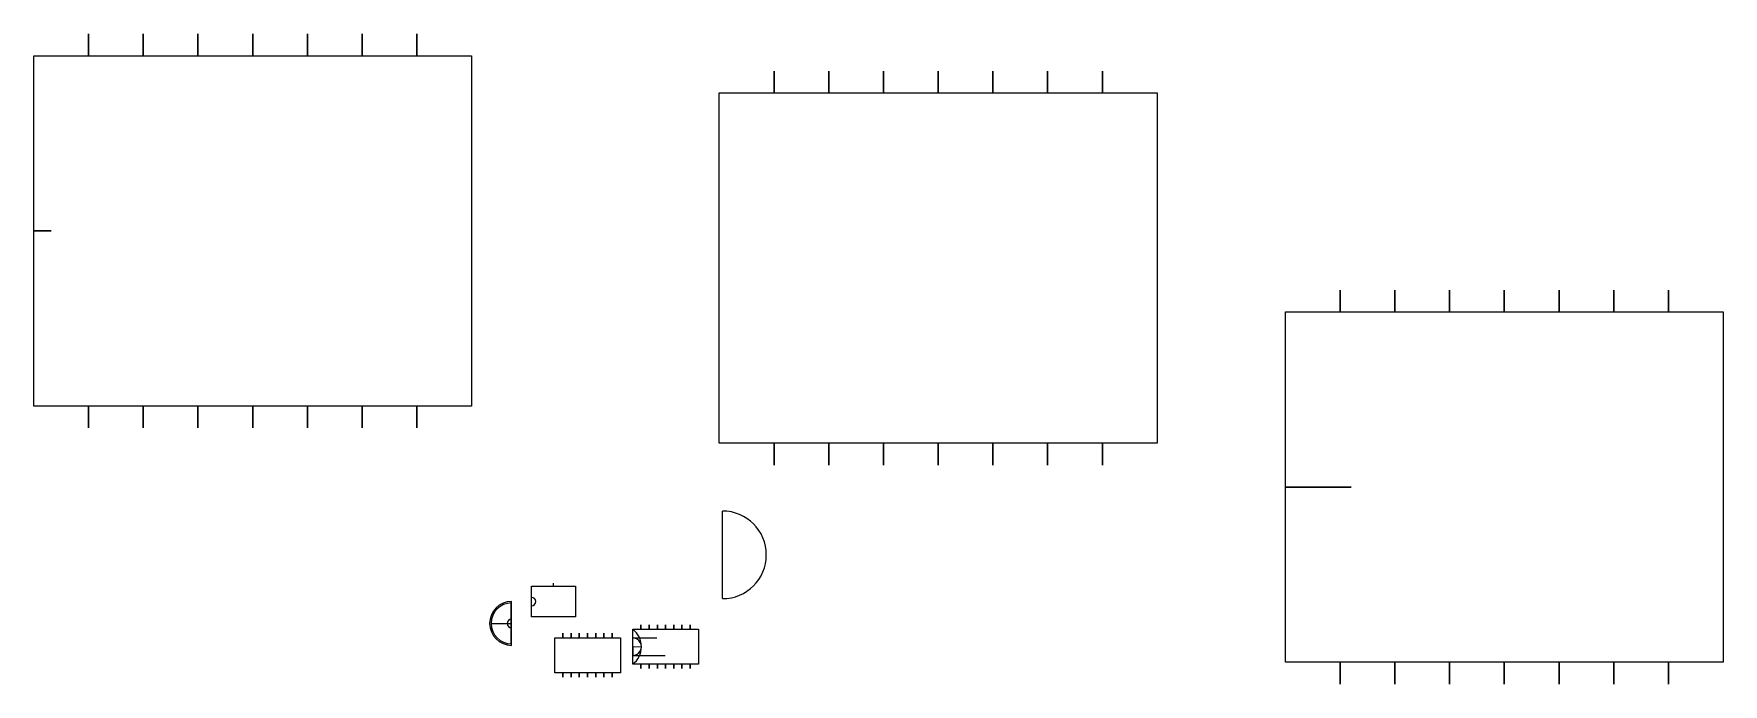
# Model space of a CAD drawing. Header units: inches. Extents: x -94 to 292, y 2 to 151.
import ezdxf

# ---------------------------------------------------------------- set-up
doc = ezdxf.new("R2010")
doc.units = ezdxf.units.IN
doc.header["$MEASUREMENT"] = 0

msp = doc.modelspace()

# ---------------------------------------------------------------- linework, layer by layer
for p, q in [((-81.82, 145.89), (-81.82, 150.89)), ((-81.82, 150.89), (-81.82, 145.89)), ((-69.32, 145.89), (-69.32, 150.89)), ((-69.32, 150.89), (-69.32, 145.89)), ((-56.82, 145.89), (-56.82, 150.89)), ((-56.82, 150.89), (-56.82, 145.89)), ((-44.32, 145.89), (-44.32, 150.89)), ((-44.32, 150.89), (-44.32, 145.89)), ((-31.82, 145.89), (-31.82, 150.89)), ((-31.82, 150.89), (-31.82, 145.89)), ((-19.32, 145.89), (-19.32, 150.89)), ((-19.32, 150.89), (-19.32, 145.89)), ((-6.82, 145.89), (-6.82, 150.89)), ((-6.82, 150.89), (-6.82, 145.89)), ((-94.32, 65.89), (-94.32, 145.89)), ((-94.32, 145.89), (-81.82, 145.89)), ((-81.82, 145.89), (-69.32, 145.89)), ((-69.32, 145.89), (-56.82, 145.89)), ((-56.82, 145.89), (-44.32, 145.89)), ((-44.32, 145.89), (-31.82, 145.89)), ((-31.82, 145.89), (-19.32, 145.89)), ((-19.32, 145.89), (-6.82, 145.89)), ((-6.82, 145.89), (5.68, 145.89)), ((5.68, 145.89), (5.68, 145.89)), ((5.68, 145.89), (5.68, 65.89)), ((74.76, 137.39), (74.76, 142.39)), ((74.76, 142.39), (74.76, 137.39)), ((87.26, 137.39), (87.26, 142.39)), ((87.26, 142.39), (87.26, 137.39)), ((99.76, 137.39), (99.76, 142.39)), ((99.76, 142.39), (99.76, 137.39)), ((112.26, 137.39), (112.26, 142.39)), ((112.26, 142.39), (112.26, 137.39)), ((124.76, 137.39), (124.76, 142.39)), ((124.76, 142.39), (124.76, 137.39)), ((137.26, 137.39), (137.26, 142.39)), ((137.26, 142.39), (137.26, 137.39)), ((149.76, 137.39), (149.76, 142.39)), ((149.76, 142.39), (149.76, 137.39)), ((62.26, 57.39), (62.26, 137.39)), ((62.26, 137.39), (74.76, 137.39)), ((74.76, 137.39), (87.26, 137.39)), ((87.26, 137.39), (99.76, 137.39)), ((99.76, 137.39), (112.26, 137.39)), ((112.26, 137.39), (124.76, 137.39)), ((124.76, 137.39), (137.26, 137.39)), ((137.26, 137.39), (149.76, 137.39)), ((149.76, 137.39), (162.26, 137.39)), ((162.26, 137.39), (162.26, 137.39)), ((162.26, 137.39), (162.26, 57.39)), ((-94.32, 105.89), (-94.32, 105.89)), ((-94.32, 105.89), (-90.32, 105.89)), ((-90.32, 105.89), (-94.32, 105.89)), ((-94.32, 105.89), (-94.32, 105.89)), ((204.07, 87.39), (204.07, 92.39)), ((204.07, 92.39), (204.07, 87.39)), ((216.57, 87.39), (216.57, 92.39)), ((216.57, 92.39), (216.57, 87.39)), ((229.07, 87.39), (229.07, 92.39)), ((229.07, 92.39), (229.07, 87.39)), ((241.57, 87.39), (241.57, 92.39)), ((241.57, 92.39), (241.57, 87.39)), ((254.07, 87.39), (254.07, 92.39)), ((254.07, 92.39), (254.07, 87.39)), ((266.57, 87.39), (266.57, 92.39)), ((266.57, 92.39), (266.57, 87.39)), ((279.07, 87.39), (279.07, 92.39)), ((279.07, 92.39), (279.07, 87.39)), ((191.57, 7.39), (191.57, 87.39)), ((191.57, 87.39), (204.07, 87.39)), ((204.07, 87.39), (216.57, 87.39)), ((216.57, 87.39), (229.07, 87.39)), ((229.07, 87.39), (241.57, 87.39)), ((241.57, 87.39), (254.07, 87.39)), ((254.07, 87.39), (266.57, 87.39)), ((266.57, 87.39), (279.07, 87.39)), ((279.07, 87.39), (291.57, 87.39)), ((291.57, 87.39), (291.57, 87.39)), ((291.57, 87.39), (291.57, 7.39)), ((-81.82, 65.89), (-94.32, 65.89)), ((-94.32, 65.89), (-94.32, 65.89)), ((-69.32, 65.89), (-81.82, 65.89)), ((-81.82, 65.89), (-81.82, 60.89)), ((-81.82, 60.89), (-81.82, 65.89)), ((-56.82, 65.89), (-69.32, 65.89)), ((-69.32, 65.89), (-69.32, 60.89)), ((-69.32, 60.89), (-69.32, 65.89)), ((-44.32, 65.89), (-56.82, 65.89)), ((-56.82, 65.89), (-56.82, 60.89)), ((-56.82, 60.89), (-56.82, 65.89)), ((-31.82, 65.89), (-44.32, 65.89)), ((-44.32, 65.89), (-44.32, 60.89)), ((-44.32, 60.89), (-44.32, 65.89)), ((-19.32, 65.89), (-31.82, 65.89)), ((-31.82, 65.89), (-31.82, 60.89)), ((-31.82, 60.89), (-31.82, 65.89)), ((-6.82, 65.89), (-19.32, 65.89)), ((-19.32, 65.89), (-19.32, 60.89)), ((-19.32, 60.89), (-19.32, 65.89)), ((5.68, 65.89), (-6.82, 65.89)), ((-6.82, 65.89), (-6.82, 60.89)), ((-6.82, 60.89), (-6.82, 65.89)), ((74.76, 57.39), (62.26, 57.39)), ((62.26, 57.39), (62.26, 57.39)), ((87.26, 57.39), (74.76, 57.39)), ((74.76, 57.39), (74.76, 52.39)), ((74.76, 52.39), (74.76, 57.39)), ((99.76, 57.39), (87.26, 57.39)), ((87.26, 57.39), (87.26, 52.39)), ((87.26, 52.39), (87.26, 57.39)), ((112.26, 57.39), (99.76, 57.39)), ((99.76, 57.39), (99.76, 52.39)), ((99.76, 52.39), (99.76, 57.39)), ((124.76, 57.39), (112.26, 57.39)), ((112.26, 57.39), (112.26, 52.39)), ((112.26, 52.39), (112.26, 57.39)), ((137.26, 57.39), (124.76, 57.39)), ((124.76, 57.39), (124.76, 52.39)), ((124.76, 52.39), (124.76, 57.39)), ((149.76, 57.39), (137.26, 57.39)), ((137.26, 57.39), (137.26, 52.39)), ((137.26, 52.39), (137.26, 57.39)), ((162.26, 57.39), (149.76, 57.39)), ((149.76, 57.39), (149.76, 52.39)), ((149.76, 52.39), (149.76, 57.39)), ((191.57, 47.39), (191.57, 47.39)), ((191.57, 47.39), (206.57, 47.39)), ((206.57, 47.39), (191.57, 47.39)), ((191.57, 47.39), (191.57, 47.39)), ((63, 31.92), (63, 41.92)), ((63, 21.92), (63, 31.92)), ((24.39, 24.75), (24.39, 25.45)), ((14.71, 15.29), (14.71, 20.94)), ((14.81, 11.26), (14.81, 21.26)), ((10.13, 16.26), (14.71, 16.26)), ((44.36, 14.94), (44.36, 15.94)), ((44.36, 15.94), (44.36, 14.94)), ((46.23, 14.94), (46.23, 15.94)), ((46.23, 15.94), (46.23, 14.94)), ((48.11, 14.94), (48.11, 15.94)), ((48.11, 15.94), (48.11, 14.94)), ((49.98, 14.94), (49.98, 15.94)), ((49.98, 15.94), (49.98, 14.94)), ((51.86, 14.94), (51.86, 15.94)), ((51.86, 15.94), (51.86, 14.94)), ((53.73, 14.94), (53.73, 15.94)), ((53.73, 15.94), (53.73, 14.94)), ((55.61, 14.94), (55.61, 15.94)), ((55.61, 15.94), (55.61, 14.94)), ((14.71, 11.59), (14.71, 15.29)), ((24.66, 5.01), (24.66, 13.01)), ((24.66, 13.01), (26.53, 13.01)), ((26.53, 13.01), (26.53, 14.01)), ((26.53, 14.01), (26.53, 13.01)), ((26.53, 13.01), (28.41, 13.01)), ((28.41, 13.01), (28.41, 14.01)), ((28.41, 14.01), (28.41, 13.01)), ((28.41, 13.01), (30.28, 13.01)), ((30.28, 13.01), (30.28, 14.01)), ((30.28, 14.01), (30.28, 13.01)), ((30.28, 13.01), (32.16, 13.01)), ((32.16, 13.01), (32.16, 14.01)), ((32.16, 14.01), (32.16, 13.01)), ((32.16, 13.01), (34.03, 13.01)), ((34.03, 13.01), (34.03, 14.01)), ((34.03, 14.01), (34.03, 13.01)), ((34.03, 13.01), (35.91, 13.01)), ((35.91, 13.01), (35.91, 14.01)), ((35.91, 14.01), (35.91, 13.01)), ((35.91, 13.01), (37.78, 13.01)), ((37.78, 13.01), (37.78, 14.01)), ((37.78, 14.01), (37.78, 13.01)), ((37.78, 13.01), (39.66, 13.01)), ((39.66, 13.01), (39.66, 13.01)), ((39.66, 13.01), (39.66, 5.01)), ((42.48, 6.94), (42.48, 14.94)), ((42.48, 14.94), (44.36, 14.94)), ((42.48, 10.94), (42.48, 12.94)), ((42.48, 12.94), (48.03, 12.94)), ((44.36, 14.94), (46.23, 14.94)), ((46.23, 14.94), (48.11, 14.94)), ((48.11, 14.94), (49.98, 14.94)), ((49.98, 14.94), (51.86, 14.94)), ((51.86, 14.94), (53.73, 14.94)), ((53.73, 14.94), (55.61, 14.94)), ((55.61, 14.94), (57.48, 14.94)), ((57.48, 14.94), (57.48, 14.94)), ((57.48, 14.94), (57.48, 6.94)), ((42.48, 10.94), (44.48, 10.98)), ((42.48, 10.94), (42.48, 8.94)), ((42.48, 8.94), (49.91, 8.94)), ((26.53, 5.01), (24.66, 5.01)), ((24.66, 5.01), (24.66, 5.01)), ((28.41, 5.01), (26.53, 5.01)), ((26.53, 5.01), (26.53, 4.01)), ((26.53, 4.01), (26.53, 5.01)), ((30.28, 5.01), (28.41, 5.01)), ((28.41, 5.01), (28.41, 4.01)), ((28.41, 4.01), (28.41, 5.01)), ((32.16, 5.01), (30.28, 5.01)), ((30.28, 5.01), (30.28, 4.01)), ((30.28, 4.01), (30.28, 5.01)), ((34.03, 5.01), (32.16, 5.01)), ((32.16, 5.01), (32.16, 4.01)), ((32.16, 4.01), (32.16, 5.01)), ((35.91, 5.01), (34.03, 5.01)), ((34.03, 5.01), (34.03, 4.01)), ((34.03, 4.01), (34.03, 5.01)), ((37.78, 5.01), (35.91, 5.01)), ((35.91, 5.01), (35.91, 4.01)), ((35.91, 4.01), (35.91, 5.01)), ((39.66, 5.01), (37.78, 5.01)), ((37.78, 5.01), (37.78, 4.01)), ((37.78, 4.01), (37.78, 5.01)), ((44.36, 6.94), (42.48, 6.94)), ((42.48, 6.94), (42.48, 6.94)), ((46.23, 6.94), (44.36, 6.94)), ((44.36, 6.94), (44.36, 5.94)), ((44.36, 5.94), (44.36, 6.94)), ((48.11, 6.94), (46.23, 6.94)), ((46.23, 6.94), (46.23, 5.94)), ((46.23, 5.94), (46.23, 6.94)), ((49.98, 6.94), (48.11, 6.94)), ((48.11, 6.94), (48.11, 5.94)), ((48.11, 5.94), (48.11, 6.94)), ((51.86, 6.94), (49.98, 6.94)), ((49.98, 6.94), (49.98, 5.94)), ((49.98, 5.94), (49.98, 6.94)), ((53.73, 6.94), (51.86, 6.94)), ((51.86, 6.94), (51.86, 5.94)), ((51.86, 5.94), (51.86, 6.94)), ((55.61, 6.94), (53.73, 6.94)), ((53.73, 6.94), (53.73, 5.94)), ((53.73, 5.94), (53.73, 6.94)), ((57.48, 6.94), (55.61, 6.94)), ((55.61, 6.94), (55.61, 5.94)), ((55.61, 5.94), (55.61, 6.94)), ((204.07, 7.39), (191.57, 7.39)), ((191.57, 7.39), (191.57, 7.39)), ((216.57, 7.39), (204.07, 7.39)), ((204.07, 7.39), (204.07, 2.39)), ((204.07, 2.39), (204.07, 7.39)), ((229.07, 7.39), (216.57, 7.39)), ((216.57, 7.39), (216.57, 2.39)), ((216.57, 2.39), (216.57, 7.39)), ((241.57, 7.39), (229.07, 7.39)), ((229.07, 7.39), (229.07, 2.39)), ((229.07, 2.39), (229.07, 7.39)), ((254.07, 7.39), (241.57, 7.39)), ((241.57, 7.39), (241.57, 2.39)), ((241.57, 2.39), (241.57, 7.39)), ((266.57, 7.39), (254.07, 7.39)), ((254.07, 7.39), (254.07, 2.39)), ((254.07, 2.39), (254.07, 7.39)), ((279.07, 7.39), (266.57, 7.39)), ((266.57, 7.39), (266.57, 2.39)), ((266.57, 2.39), (266.57, 7.39)), ((291.57, 7.39), (279.07, 7.39)), ((279.07, 7.39), (279.07, 2.39)), ((279.07, 2.39), (279.07, 7.39))]:
    msp.add_line(p, q)
msp.add_lwpolyline([(19.39, 24.75), (29.39, 24.75), (29.39, 17.75), (19.39, 17.75)], close=True)
for centre, radius, start, end in [((63, 31.92), 10, 270, 90), ((14.81, 16.26), 5, 90, 270), ((14.81, 16.26), 4.68, 90, 270), ((19.39, 21.25), 0.947, 270, 90), ((14.81, 16.26), 0.983, 90, 270), ((39.48, 10.94), 5, 306.8699, 53.1301), ((42.48, 10.94), 2, 269.9948, 90.0052)]:
    msp.add_arc(centre, radius, start, end)

doc.saveas('drawing.dxf')
